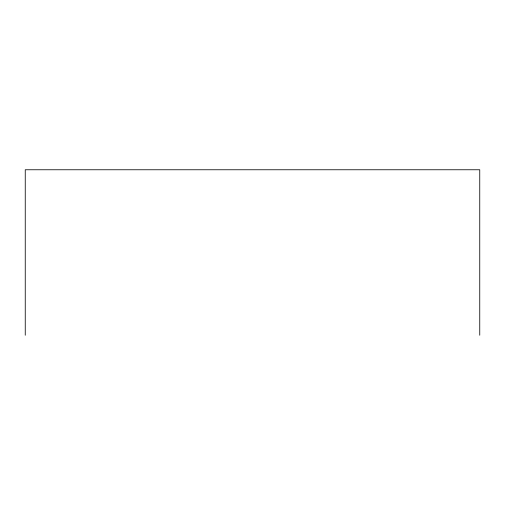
<?xml version="1.0" encoding="UTF-8"?>
<svg xmlns="http://www.w3.org/2000/svg" width="505" height="505" viewBox="0 0 505 505"><rect width="100%" height="100%" fill="white"/><g stroke="black" fill="none" stroke-linecap="round" stroke-linejoin="round"><path stroke-width="0.76" d="M479.75 335.238L479.75 169.762L25.25 169.762L25.25 335.238"/></g></svg>
